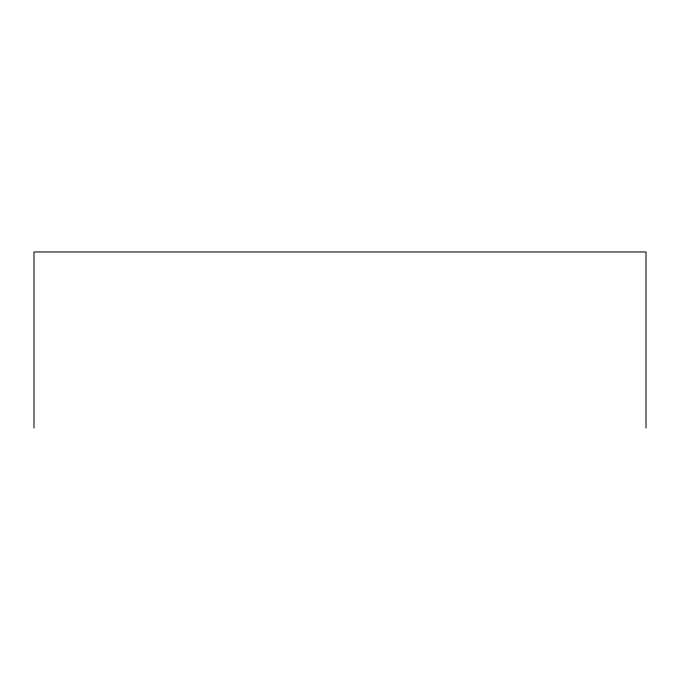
<?xml version="1.0" encoding="UTF-8"?>
<svg xmlns="http://www.w3.org/2000/svg" width="680" height="680" viewBox="0 0 680 680"><rect width="100%" height="100%" fill="white"/><g stroke="black" fill="none" stroke-linecap="round" stroke-linejoin="round"><path stroke-width="1.02" d="M646 428.034L646 251.965L34 251.965L34 428.034"/></g></svg>
